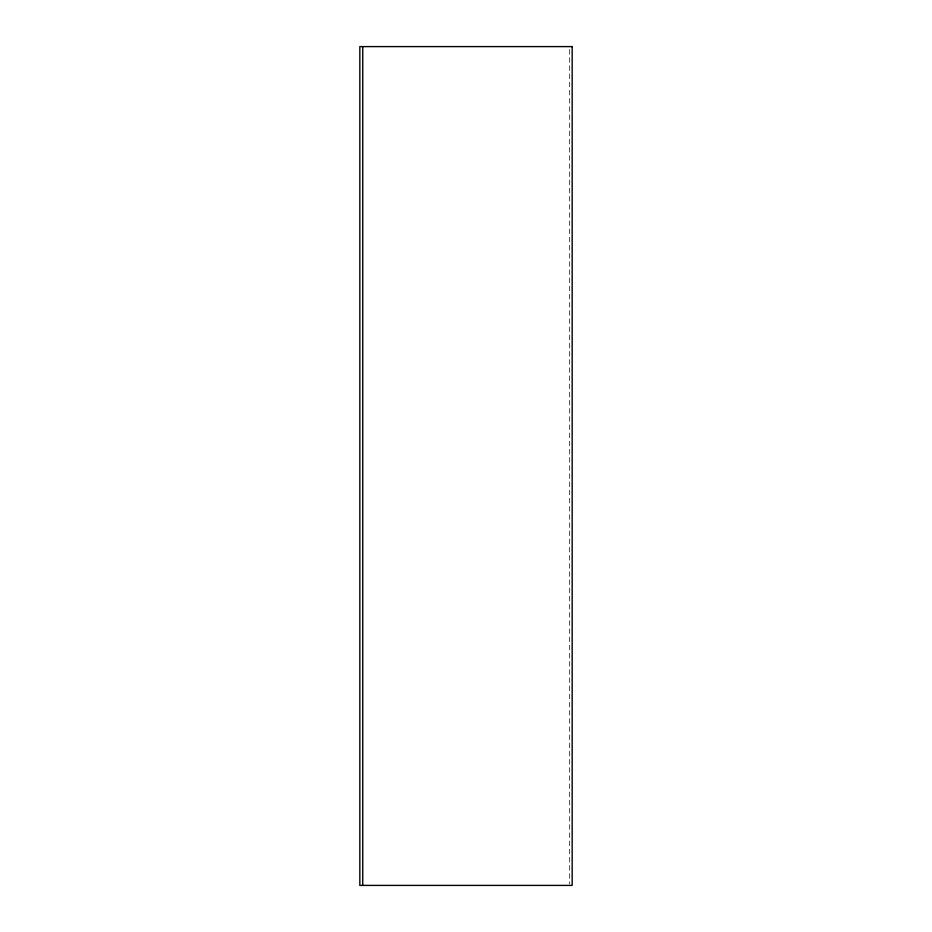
<?xml version="1.0" encoding="UTF-8"?>
<svg xmlns="http://www.w3.org/2000/svg" width="932" height="932" viewBox="0 0 932 932"><rect width="100%" height="100%" fill="white"/><g stroke="black" fill="none" stroke-linecap="round" stroke-linejoin="round"><path stroke-width="0.7" stroke-dasharray="4.66 3.5" d="M569.673 49.513L569.673 883.944"/><path stroke-width="1.4" d="M362.734 46.6L362.734 885.4M572.166 46.6L359.834 46.6L359.834 885.4L572.166 885.4L572.166 46.6"/></g></svg>
